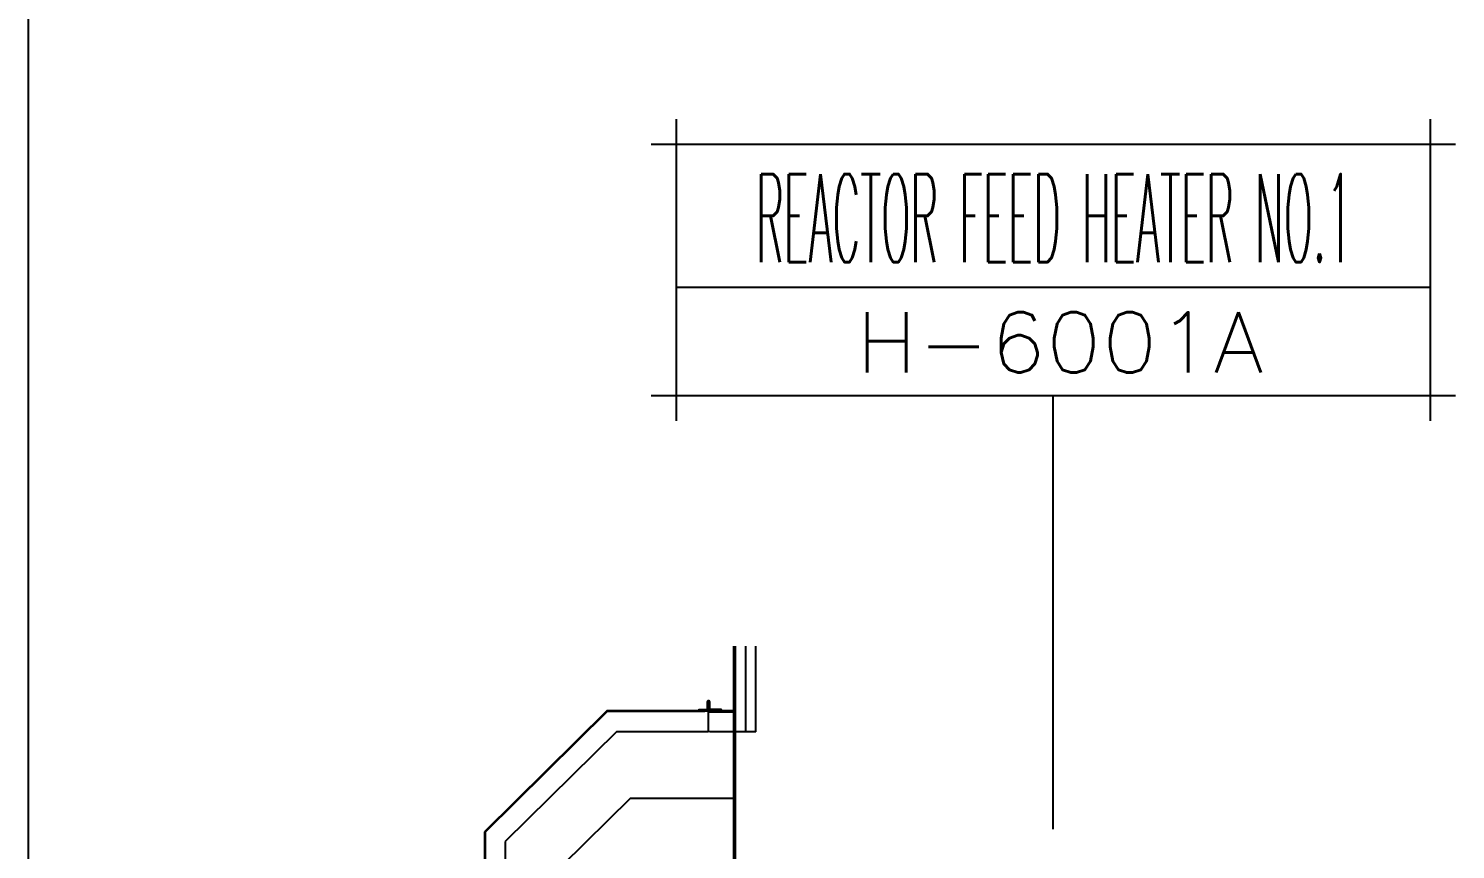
# Model space of a CAD drawing. Header units: millimetres. Extents: x 0 to 134087, y -49114 to 20834.
# Drawn here: x 18042 to 19370, y -39214 to -38450 of the extents above; entities that cross this region are included whole.
import ezdxf
from ezdxf.enums import TextEntityAlignment as Align

# ---------------------------------------------------------------- set-up
doc = ezdxf.new("R2010")
doc.units = ezdxf.units.MM
doc.header["$LTSCALE"] = 35
doc.linetypes.add('JNK-CENTER', pattern=[34, 30, -1.5, 1, -1.5])
doc.linetypes.add('JNK-PHANTOM', pattern=[15, 10, -1, 1, -1, 1, -1])
for name, color, linetype in [('CEN-R', 1, 'JNK-CENTER'), ('CON-C', 4, 'Continuous'), ('CON-G', 3, 'Continuous'), ('CON-W', 7, 'Continuous'), ('CON-Y', 2, 'Continuous'), ('LOGO-FRAME', 7, 'Continuous'), ('PHA-M', 6, 'JNK-PHANTOM')]:
    doc.layers.add(name, color=color, linetype=linetype)
doc.layers.add('CONT-G', color=3, linetype='Continuous', lineweight=25)
doc.styles.add('SIMPLEX', font='simplex.shx', dxfattribs={"width": 0.8})

# ---------------------------------------------------------------- blocks, each defined once
blk = doc.blocks.new('NAMETAG')
at = {"layer": 'CON-W'}
for p, q in [((-15, 1), (-15, -11)), ((15, 1), (15, -11)), ((-16, 0), (16, 0)), ((-15, -5.7), (15, -5.7)), ((-16, -10), (16, -10))]:
    blk.add_line(p, q, dxfattribs=at)
at = {"layer": 'CON-C', "style": 'SIMPLEX', "width": 0.8}
blk.add_attdef('HEATER', text='', height=3.5, dxfattribs=at).set_placement((-0.04, -4.68), align=Align.CENTER)
at = {"layer": 'CON-G', "style": 'SIMPLEX', "width": 0.992635}
blk.add_attdef('NO.\\H-0000-0', text='', height=2.4, dxfattribs=at).set_placement((-13.7, -9.08), (13.64, -9.08), align=Align.FIT)

msp = doc.modelspace()

# ---------------------------------------------------------------- linework, layer by layer
at = {"layer": 'CEN-R'}
for q in [(18538.3539, -39228.7862), (18698.1039, -39166.2187)]:
    msp.add_line((18601.7396, -39166.2187), q, dxfattribs=at)
at = {"layer": 'CON-C'}
msp.add_line((18041.5604, -40500.2348), (18041.5604, -34685.1627), dxfattribs=at)
at = {"layer": 'CON-G'}
for p, q in [((18698.1039, -39246.2187), (18698.1039, -39024.5383)), ((18699.7289, -39246.2187), (18699.7289, -39024.5383)), ((18579.9594, -39084.9687), (18465.8539, -39197.6012)), ((18580.2159, -39085.5937), (18466.4789, -39197.8625)), ((18664.9789, -39084.9687), (18579.9594, -39084.9687)), ((18671.1039, -39085.5937), (18580.2159, -39085.5937)), ((18671.1039, -39084.9687), (18671.1039, -39085.5937)), ((18465.8539, -39197.6012), (18465.8539, -39331.5937)), ((18466.4789, -39197.8625), (18466.4789, -39327.2187))]:
    msp.add_line(p, q, dxfattribs=at)
msp.add_lwpolyline([(18674.3539, -39084.9687), (18674.3539, -39075.5937), (18673.9789, -39075.5937, 0.414213562), (18673.2289, -39076.3437), (18673.2289, -39082.7812, -0.414213562), (18672.1664, -39083.8437), (18665.7289, -39083.8437, 0.414213562), (18664.9789, -39084.5937), (18664.9789, -39084.9687)], format="xyb", close=True, dxfattribs=at)
at = {"layer": 'CON-Y'}
msp.add_line((18995.3539, -39194.8946), (18995.3539, -38791.4968), dxfattribs=at)
at = {"layer": 'CONT-G'}
for p, q in [((18698.1039, -39084.9687), (18675.4789, -39084.9687)), ((18698.1039, -39086.0937), (18675.4789, -39086.0937))]:
    msp.add_line(p, q, dxfattribs=at)
msp.add_lwpolyline([(18674.3539, -39084.9687), (18686.8539, -39084.9687), (18686.8539, -39084.5937, 0.414213562), (18685.9789, -39083.7187), (18676.8539, -39083.7187, -0.414213562), (18675.6039, -39082.4687), (18675.6039, -39076.4687, 0.414213562), (18674.7289, -39075.5937), (18674.3539, -39075.5937)], format="xyb", close=True, dxfattribs=at)
at = {"layer": 'PHA-M'}
for p, q in [((18709.1039, -39104.3437), (18709.1039, -39024.5383)), ((18718.4789, -39104.3437), (18718.4789, -39024.5383)), ((18674.3539, -39104.3437), (18674.3539, -39084.9687)), ((18588.8008, -39104.3437), (18485.2289, -39206.5786)), ((18674.3539, -39104.3437), (18588.8008, -39104.3437)), ((18718.4789, -39104.3437), (18675.4789, -39104.3437)), ((18485.2289, -39206.5786), (18485.2289, -39331.5937))]:
    msp.add_line(p, q, dxfattribs=at)

# ---------------------------------------------------------------- block references
at = {"layer": 'LOGO-FRAME'}
ref = msp.add_blockref('NAMETAG', (18995.3539, -38557.4968), dxfattribs=dict(at, xscale=-23.40000000000001, yscale=23.40000000000001, zscale=23.40000000000001))
ref.add_attrib('HEATER', 'REACTOR FEED HEATER NO.1', dxfattribs={"layer": 'CON-C', "height": 81.9, "style": 'SIMPLEX', "width": 0.35}).set_placement((18996.2899, -38667.0088), align=Align.CENTER)
ref.add_attrib('NO.\\H-0000-0', '   H-6001A   ', dxfattribs={"layer": 'CON-G', "height": 56.16, "style": 'SIMPLEX', "width": 0.920096}).set_placement((18676.1779, -38769.9688), (19315.9339, -38769.9688), align=Align.FIT)

doc.saveas('drawing.dxf')
